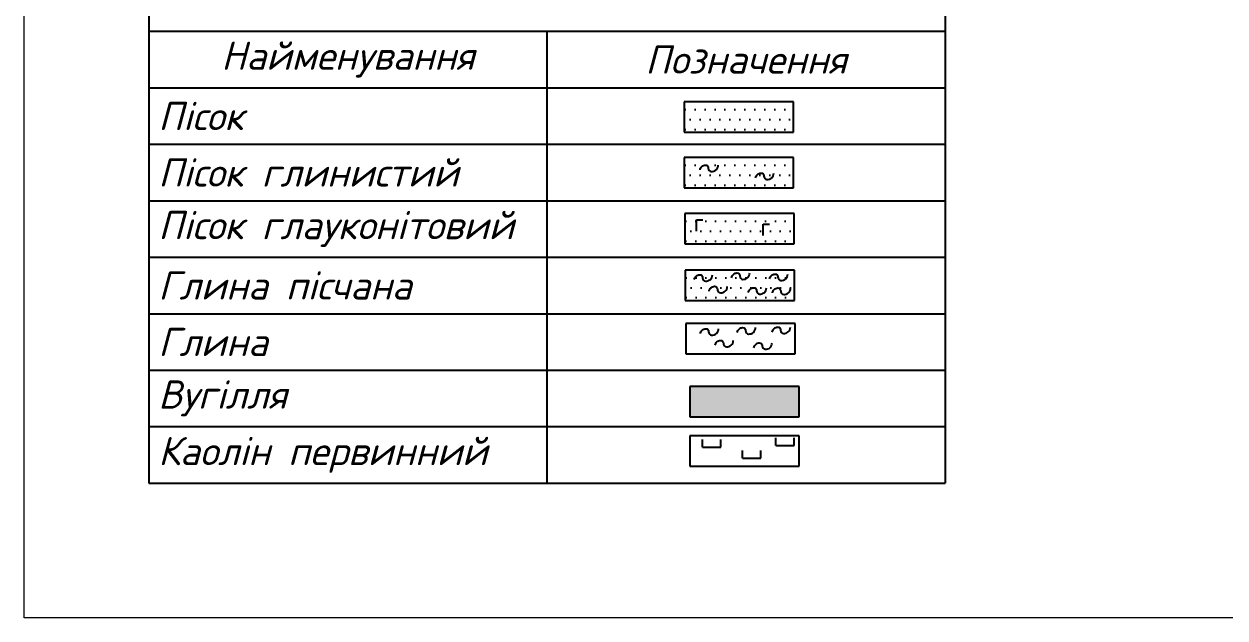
# Model space of a CAD drawing. Header units: millimetres. Extents: x 0 to 2456, y 10 to 769.
# Drawn here: x 1253.6 to 1540.9, y 85.2 to 227.1 of the extents above; entities that cross this region are included whole.
import ezdxf

# ---------------------------------------------------------------- set-up
doc = ezdxf.new("R2010")
doc.units = ezdxf.units.MM
doc.linetypes.add('K5LT_THIN', pattern=[0])
doc.layers.get('0').update_dxf_attribs({"color": 10})
doc.layers.add('Заливка', color=254, linetype='Continuous')
doc.styles.get("Standard").update_dxf_attribs({"font": 'isocpeur_0.ttf', "oblique": 15})

msp = doc.modelspace()

# ---------------------------------------------------------------- hatches: boundary and pattern name
at = {"transparency": 33554687}
h = msp.add_hatch(dxfattribs=at)
h.set_pattern_fill('DOTS', color=0, scale=1.5)
h.set_pattern_definition([(0, (387.8153, -7.597), (1.190625, 2.38125), [0, -2.38125])])
h.paths.add_polyline_path([(1411.52, 208.55), (1411.52, 201.29), (1437.71, 201.29), (1437.71, 208.55)])
h = msp.add_hatch(dxfattribs=at)
h.set_pattern_fill('DOTS', color=0, scale=1.5)
h.set_pattern_definition([(0, (387.8153, -20.9305), (1.190625, 2.38125), [0, -2.38125])])
h.paths.add_polyline_path([(1411.52, 195.22), (1411.52, 187.95), (1437.71, 187.95), (1437.71, 195.22)])
h = msp.add_hatch(dxfattribs=at)
h.set_pattern_fill('DOTS', color=0, scale=1.5)
h.set_pattern_definition([(0, (387.9654, -34.2892), (1.190625, 2.38125), [0, -2.38125])])
h.paths.add_polyline_path([(1411.67, 181.86), (1411.67, 174.59), (1437.86, 174.59), (1437.86, 181.86)])
h = msp.add_hatch(dxfattribs=at)
h.set_pattern_fill('DOTS', color=0, scale=1.5)
h.set_pattern_definition([(0, (388.0404, -47.8155), (1.190625, 2.38125), [0, -2.38125])])
h.paths.add_polyline_path([(1411.74, 168.34), (1411.74, 161.07), (1437.94, 161.07), (1437.94, 168.34)])
at = {"layer": 'Заливка', "transparency": 33554687}
h = msp.add_hatch(color=0, dxfattribs=at)
h.dxf.hatch_style = 1
h.paths.add_polyline_path([(1412.86, 140.52), (1412.86, 133.25), (1439.05, 133.25), (1439.05, 140.52)])

# ---------------------------------------------------------------- linework, layer by layer
at = {"color": 7, "linetype": 'K5LT_THIN', "lineweight": 18}
for p, q in [((1253.59, 85.16), (1253.59, 679.16)), ((2094.59, 85.16), (1253.59, 85.16))]:
    msp.add_line(p, q, dxfattribs=at)
at = {"color": 1}
for p, q in [((1283.44, 241.9), (1283.44, 117.4)), ((1473.94, 241.9), (1473.94, 117.4)), ((1283.44, 225.4), (1473.94, 225.4)), ((1378.69, 225.4), (1378.69, 117.4)), ((1283.44, 211.9), (1473.94, 211.9)), ((1411.52, 208.55), (1411.52, 201.29)), ((1437.71, 208.55), (1411.52, 208.55)), ((1437.71, 201.29), (1437.71, 208.55)), ((1411.52, 201.29), (1437.71, 201.29)), ((1283.44, 198.4), (1473.94, 198.4)), ((1411.52, 195.22), (1411.52, 187.95)), ((1437.71, 195.22), (1411.52, 195.22)), ((1437.71, 187.95), (1437.71, 195.22)), ((1411.52, 187.95), (1437.71, 187.95)), ((1283.44, 184.9), (1473.94, 184.9)), ((1411.67, 181.86), (1411.67, 174.59)), ((1437.86, 181.86), (1411.67, 181.86)), ((1437.86, 174.59), (1437.86, 181.86)), ((1414.49, 177.64), (1414.49, 180.31)), ((1414.49, 180.31), (1415.97, 180.31)), ((1430.45, 176.6), (1430.45, 179.27)), ((1430.45, 179.27), (1431.93, 179.27)), ((1411.67, 174.59), (1437.86, 174.59)), ((1283.44, 171.4), (1473.94, 171.4)), ((1411.74, 168.34), (1411.74, 161.07)), ((1437.94, 168.34), (1411.74, 168.34)), ((1437.94, 161.07), (1437.94, 168.34)), ((1411.74, 161.07), (1437.94, 161.07)), ((1283.44, 157.9), (1473.94, 157.9)), ((1411.89, 155.55), (1411.89, 148.28)), ((1438.09, 155.55), (1411.89, 155.55)), ((1438.09, 148.28), (1438.09, 155.55)), ((1411.89, 148.28), (1438.09, 148.28)), ((1283.44, 144.4), (1473.94, 144.4)), ((1412.86, 140.52), (1412.86, 133.25)), ((1439.05, 140.52), (1412.86, 140.52)), ((1439.05, 133.25), (1439.05, 140.52)), ((1412.86, 133.25), (1439.05, 133.25)), ((1283.44, 130.9), (1473.94, 130.9)), ((1412.86, 128.68), (1412.86, 121.42)), ((1439.05, 128.68), (1412.86, 128.68)), ((1415.93, 125.99), (1415.93, 127.8)), ((1420.3, 125.99), (1420.3, 127.8)), ((1433.49, 126.42), (1433.49, 128.22)), ((1433.49, 126.42), (1437.86, 126.42)), ((1437.86, 126.42), (1437.86, 128.22)), ((1439.05, 121.42), (1439.05, 128.68)), ((1415.93, 125.99), (1420.3, 125.99)), ((1425.51, 123.38), (1425.51, 125.19)), ((1429.88, 123.38), (1429.88, 125.19)), ((1412.86, 121.42), (1439.05, 121.42)), ((1425.51, 123.38), (1429.88, 123.38)), ((1283.44, 117.4), (1473.94, 117.4))]:
    msp.add_line(p, q, dxfattribs=at)
for points in [[(1506.52, 303.24, -0.000369), (1535.95, 304.17, -0.00083), (1549.04, 304.55, -0.000024), (1603.95, 306.06, -0.001391)], [(1415.31, 192.25, -0.173847), (1415.74, 193.07, -0.173847), (1416.59, 193.42, -0.452244), (1417.3, 192.7, 0.414353), (1418.01, 191.87, 0.206905), (1419.16, 192.28, 0.206905), (1419.66, 193.39)], [(1428.61, 190.35, -0.173847), (1429.04, 191.17, -0.173847), (1429.89, 191.52, -0.452244), (1430.61, 190.8, 0.414353), (1431.32, 189.97, 0.206905), (1432.47, 190.38, 0.206905), (1432.96, 191.49)], [(1413.93, 166.04, -0.173847), (1414.36, 166.85, -0.173847), (1415.21, 167.21, -0.452244), (1415.92, 166.48, 0.414353), (1416.63, 165.66, 0.206905), (1417.79, 166.06, 0.206905), (1418.28, 167.18)], [(1422.86, 166.48, -0.173847), (1423.29, 167.3, -0.173847), (1424.14, 167.65, -0.452244), (1424.86, 166.92, 0.414353), (1425.57, 166.1, 0.206905), (1426.72, 166.51, 0.206905), (1427.21, 167.62)], [(1431.96, 166.2, -0.173847), (1432.39, 167.02, -0.173847), (1433.24, 167.38, -0.452244), (1433.95, 166.65, 0.414353), (1434.66, 165.83, 0.206905), (1435.82, 166.23, 0.206905), (1436.31, 167.34)], [(1417.48, 163.27, -0.173847), (1417.91, 164.08, -0.173847), (1418.76, 164.44, -0.452244), (1419.48, 163.71, 0.414353), (1420.18, 162.89, 0.206905), (1421.34, 163.29, 0.206905), (1421.83, 164.41)], [(1426.86, 162.93, -0.173847), (1427.29, 163.75, -0.173847), (1428.13, 164.11, -0.452244), (1428.85, 163.38, 0.414353), (1429.56, 162.56, 0.206905), (1430.71, 162.96, 0.206905), (1431.21, 164.07)], [(1432.63, 162.88, -0.173847), (1433.06, 163.69, -0.173847), (1433.9, 164.05, -0.452244), (1434.62, 163.32, 0.414353), (1435.33, 162.5, 0.206905), (1436.48, 162.9, 0.206905), (1436.98, 164.02)], [(1415.39, 153.14, -0.173847), (1415.82, 153.95, -0.173847), (1416.66, 154.31, -0.452244), (1417.38, 153.58, 0.414353), (1418.09, 152.76, 0.206905), (1419.24, 153.16, 0.206905), (1419.74, 154.28)], [(1424.24, 153.42, -0.173847), (1424.66, 154.23, -0.173847), (1425.51, 154.59, -0.452244), (1426.23, 153.86, 0.414353), (1426.94, 153.04, 0.206905), (1428.09, 153.44, 0.206905), (1428.59, 154.56)], [(1432.59, 153.52, -0.173847), (1433.02, 154.34, -0.173847), (1433.87, 154.69, -0.452244), (1434.58, 153.97, 0.414353), (1435.29, 153.15, 0.206905), (1436.44, 153.55, 0.206905), (1436.94, 154.66)], [(1418.93, 150.35, -0.173847), (1419.35, 151.16, -0.173847), (1420.2, 151.52, -0.452244), (1420.92, 150.79, 0.414353), (1421.63, 149.97, 0.206905), (1422.78, 150.37, 0.206905), (1423.27, 151.49)], [(1428.22, 149.75, -0.173847), (1428.65, 150.57, -0.173847), (1429.5, 150.93, -0.452244), (1430.21, 150.2, 0.414353), (1430.92, 149.38, 0.206905), (1432.07, 149.78, 0.206905), (1432.57, 150.89)]]:
    msp.add_lwpolyline(points, format="xyb", dxfattribs=at)

# ---------------------------------------------------------------- texts
at = {"color": 1, "char_height": 6.75, "width": 90.75}
for s, insert, attachment_point in [('{\\fISOCPEUR|b0|i0|c204|p34;Найменування}', (1331.06, 218.65), 5), ('{\\fISOCPEUR|b0|i0|c204|p34;Позначення}', (1426.31, 218.65), 5), ('{\\fISOCPEUR|b0|i0|c204|p34;Пісок}', (1285.69, 205.15), 4), ('{\\fISOCPEUR|b0|i0|c204|p34;Пісок глинистий}', (1285.69, 191.65), 4), ('{\\fISOCPEUR|b0|i0|c204|p34;Пісок глауконітовий}', (1285.69, 178.15), 4), ('{\\fISOCPEUR|b0|i0|c204|p34;Глина пісчана}', (1285.69, 164.65), 4), ('{\\fISOCPEUR|b0|i0|c204|p34;Глина}', (1285.69, 151.15), 4), ('{\\fISOCPEUR|b0|i0|c204|p34;Вугілля}', (1285.69, 137.65), 4), ('{\\fISOCPEUR|b0|i0|c204|p34;Каолін первинний}', (1285.69, 124.15), 4)]:
    msp.add_mtext(s, dxfattribs=dict(at, insert=insert, attachment_point=attachment_point))

doc.saveas('drawing.dxf')
